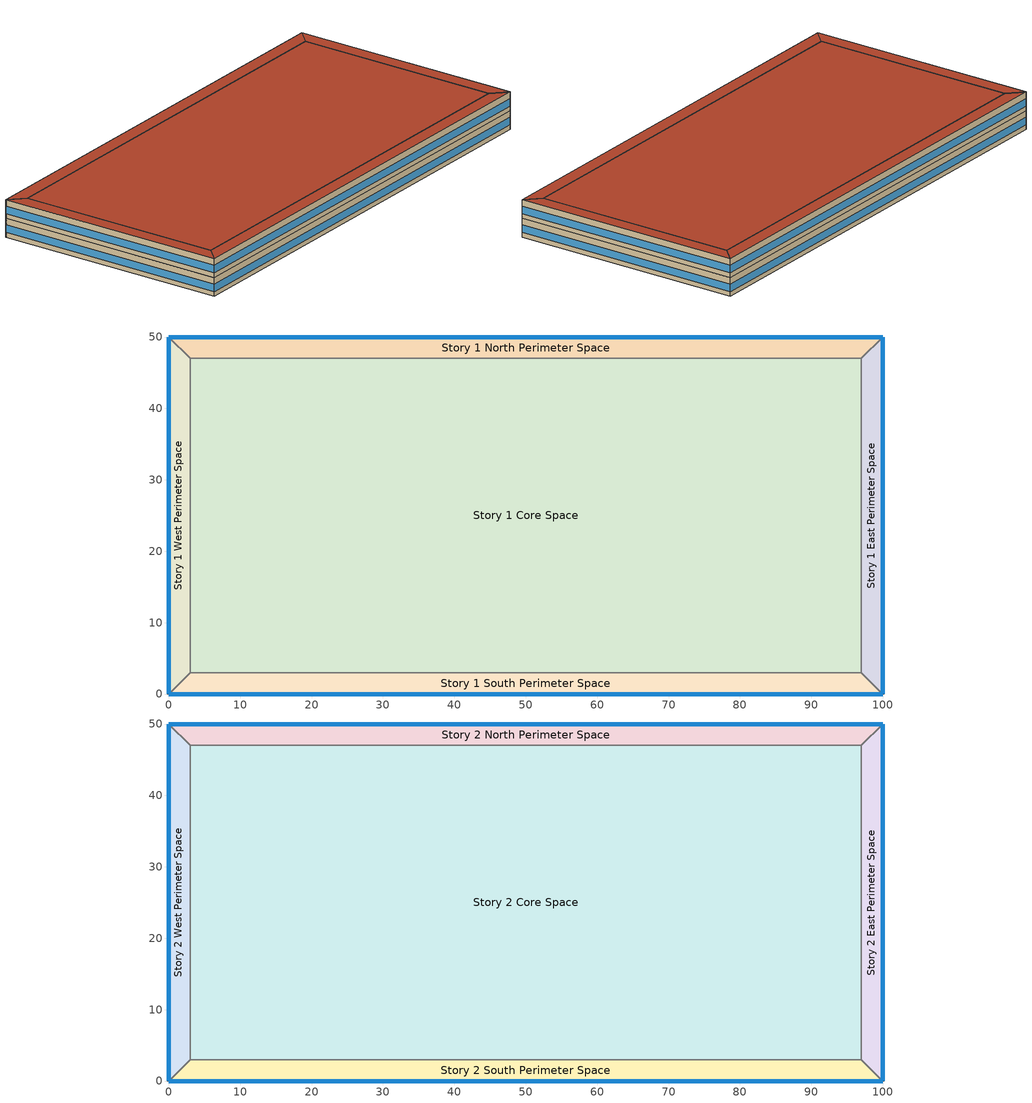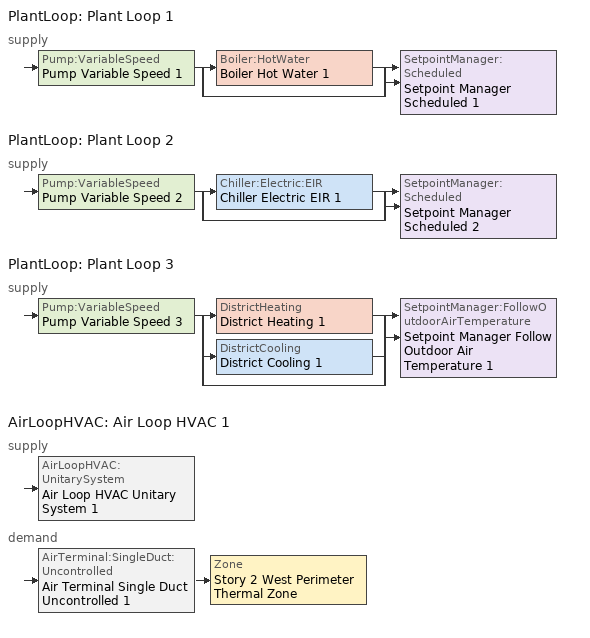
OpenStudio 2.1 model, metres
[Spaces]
Story 1 West Perimeter Space
 floor ground: 0,0 0,50 3,47 3,3 z0
 wall outside: 0,50 0,0 z0:4
 wall to Story 1 North Perimeter Space: 3,47 0,50 z0:4
 wall to Story 1 Core Space: 3,3 3,47 z0:4
 wall to Story 1 South Perimeter Space: 0,0 3,3 z0:4
 window: 0,49.97 0,0.03 z1:2.6
Story 1 North Perimeter Space
 floor ground: 0,50 100,50 97,47 3,47 z0
 wall outside: 100,50 0,50 z0:4
 wall to Story 1 East Perimeter Space: 97,47 100,50 z0:4
 wall to Story 1 Core Space: 3,47 97,47 z0:4
 window: 99.97,50 0.03,50 z1:2.6
Story 1 East Perimeter Space
 floor ground: 100,50 100,0 97,3 97,47 z0
 wall outside: 100,0 100,50 z0:4
 wall to Story 1 South Perimeter Space: 97,3 100,0 z0:4
 wall to Story 1 Core Space: 97,47 97,3 z0:4
 window: 100,0.03 100,49.97 z1:2.6
Story 1 South Perimeter Space
 floor ground: 100,0 0,0 3,3 97,3 z0
 wall outside: 0,0 100,0 z0:4
 wall to Story 1 Core Space: 97,3 3,3 z0:4
 window: 0.03,0 99.97,0 z1:2.6
Story 1 Core Space
 floor ground: 3,3 3,47 97,47 97,3 z0
Story 2 West Perimeter Space
 floor to Story 1 West Perimeter Space: 0,0 0,50 3,47 3,3 z4
 wall outside: 0,50 0,0 z4:8
 wall to Story 2 North Perimeter Space: 3,47 0,50 z4:8
 wall to Story 2 Core Space: 3,3 3,47 z4:8
 wall to Story 2 South Perimeter Space: 0,0 3,3 z4:8
 window: 0,49.97 0,0.03 z5:6.6
 roof outside: 3,3 3,47 0,50 0,0 z8
Story 2 North Perimeter Space
 floor to Story 1 North Perimeter Space: 0,50 100,50 97,47 3,47 z4
 wall outside: 100,50 0,50 z4:8
 wall to Story 2 East Perimeter Space: 97,47 100,50 z4:8
 wall to Story 2 Core Space: 3,47 97,47 z4:8
 window: 99.97,50 0.03,50 z5:6.6
 roof outside: 3,47 97,47 100,50 0,50 z8
Story 2 East Perimeter Space
 floor to Story 1 East Perimeter Space: 100,50 100,0 97,3 97,47 z4
 wall outside: 100,0 100,50 z4:8
 wall to Story 2 South Perimeter Space: 97,3 100,0 z4:8
 wall to Story 2 Core Space: 97,47 97,3 z4:8
 window: 100,0.03 100,49.97 z5:6.6
 roof outside: 97,47 97,3 100,0 100,50 z8
Story 2 South Perimeter Space
 floor to Story 1 South Perimeter Space: 100,0 0,0 3,3 97,3 z4
 wall outside: 0,0 100,0 z4:8
 wall to Story 2 Core Space: 97,3 3,3 z4:8
 window: 0.03,0 99.97,0 z5:6.6
 roof outside: 97,3 3,3 0,0 100,0 z8
Story 2 Core Space
 floor to Story 1 Core Space: 3,3 3,47 97,47 97,3 z4
 roof outside: 97,3 97,47 3,47 3,3 z8
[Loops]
PlantLoop 'Plant Loop 1'
 supply: Pump:VariableSpeed 'Pump Variable Speed 1' > split
  | Boiler:HotWater 'Boiler Hot Water 1'
  | bypass
  join > SetpointManager:Scheduled 'Setpoint Manager Scheduled 1'
PlantLoop 'Plant Loop 2'
 supply: Pump:VariableSpeed 'Pump Variable Speed 2' > split
  | Chiller:Electric:EIR 'Chiller Electric EIR 1'
  | bypass
  join > SetpointManager:Scheduled 'Setpoint Manager Scheduled 2'
PlantLoop 'Plant Loop 3'
 supply: Pump:VariableSpeed 'Pump Variable Speed 3' > split
  | DistrictHeating 'District Heating 1'
  | DistrictCooling 'District Cooling 1'
  | bypass
  join > SetpointManager:FollowOutdoorAirTemperature 'Setpoint Manager Follow Outdoor Air Temperature 1'
AirLoopHVAC 'Air Loop HVAC 1'
 supply: AirLoopHVAC:UnitarySystem 'Air Loop HVAC Unitary System 1'
 demand: AirTerminal:SingleDuct:Uncontrolled 'Air Terminal Single Duct Uncontrolled 1' > Zone 'Story 2 West Perimeter Thermal Zone'
[Building]
Building 1: Space Type=Baseline Model Space Type; Default Construction Set=ASHRAE_189.1-2009_ClimateZone 4-5 (mdoff)_ConstSet
[SizingPeriod:DesignDay] Barometric Pressure {Pa}=98934; Sky Clearness=0; Rain Indicator=0; Snow Indicator=0; Day of Month=21; Daylight Saving Time Indicator=0; Dry-Bulb Temperature Range Modifier Type=DefaultMultipliers
Name | Maximum Dry-Bulb Temperature {C} | Daily Dry-Bulb Temperature Range {deltaC} | Humidity Indicating Conditions at Maximum Dry-Bulb | Wind Speed {m/s} | Wind Direction {deg} | Month | Day Type | Humidity Indicating Type | Solar Model Indicator | ASHRAE Taub | ASHRAE Taud
Chicago Ohare Intl Ap Ann Clg .4% Condns DP=>MDB | 28.9 | 10.5 | 23.8 | 5.2 | 230 | 7 | SummerDesignDay | Dewpoint | ASHRAETau | 0.455 | 2.05
Chicago Ohare Intl Ap Ann Htg 99.6% Condns DB | -20 | 0 | -20 | 4.9 | 270 | 1 | WinterDesignDay | Wetbulb | ASHRAEClearSky
Chicago Ohare Intl Ap Ann Htg Wind 99.6% Condns WS=>MCDB | -3.5 | 0 | -3.5 | 12.4 | 270 | 1 | WinterDesignDay | Wetbulb | ASHRAEClearSky
Chicago Ohare Intl Ap Ann Hum_n 99.6% Condns DP=>MCDB | -19.2 | 0 | -25.7 | 4.9 | 270 | 1 | WinterDesignDay | Dewpoint | ASHRAEClearSky
Chicago Ohare Intl Ap Ann Clg .4% Condns Enth=>MDB | 31.4 | 10.5 | 79200 | 5.2 | 230 | 7 | SummerDesignDay | Enthalpy | ASHRAETau | 0.455 | 2.05
Chicago Ohare Intl Ap Ann Clg .4% Condns WB=>MDB | 31.2 | 10.5 | 25.5 | 5.2 | 230 | 7 | SummerDesignDay | Wetbulb | ASHRAETau | 0.455 | 2.05
Chicago Ohare Intl Ap Ann Clg .4% Condns DB=>MWB | 33.3 | 10.5 | 23.7 | 5.2 | 230 | 7 | SummerDesignDay | Wetbulb | ASHRAETau | 0.455 | 2.05
[DefaultConstructionSet]
ASHRAE_189.1-2009_ClimateZone 4-5 (mdoff)_ConstSet: Default Exterior Surface Constructions=ASHRAE_189.1-2009_ClimateZone 4-5 (mdoff)_Exterior_DefSurfCons; Default Interior Surface Constructions=000_Interior_DefSurfCons; Default Ground Contact Surface Constructions=000_Ground_DefSurfCons; Default Exterior SubSurface Constructions=ASHRAE_189.1-2009_ClimateZone 4-5 (mdoff)_Exterior_DefSubCons; Default Interior SubSurface Constructions=000_Interior_DefSubCons; Interior Partition Construction=000_Interior Partition
[DefaultSurfaceConstructions]
Name | Floor Construction | Wall Construction | Roof Ceiling Construction
ASHRAE_189.1-2009_ClimateZone 4-5 (mdoff)_Exterior_DefSurfCons | 000_ExtSlabCarpet_4in_ClimateZone 1-8 | ASHRAE_189.1-2009_ExtWall_SteelFrame_ClimateZone 4-8 | ASHRAE_189.1-2009_ExtRoof_IEAD_ClimateZone 2-5
000_Interior_DefSurfCons | 000_Interior Floor | 000_Interior Wall | 000_Interior Ceiling
000_Ground_DefSurfCons | 000_ExtSlabCarpet_4in_ClimateZone 1-8 | 000_ExtSlabCarpet_4in_ClimateZone 1-8 | 000_ExtSlabCarpet_4in_ClimateZone 1-8
[DefaultSubSurfaceConstructions] Glass Door Construction=000_Exterior Window; Skylight Construction=000_Exterior Window; Tubular Daylight Dome Construction=000_Interior Window; Tubular Daylight Diffuser Construction=000_Interior Window
Name | Fixed Window Construction | Operable Window Construction | Door Construction
ASHRAE_189.1-2009_ClimateZone 4-5 (mdoff)_Exterior_DefSubCons | ASHRAE_189.1-2009_ExtWindow_ClimateZone 4-5 | ASHRAE_189.1-2009_ExtWindow_ClimateZone 4-5 | 000_Exterior Door
000_Interior_DefSubCons | 000_Interior Window | 000_Interior Window | 000_Interior Door
[Construction]
000_Interior Partition; 000_Interior Door: 000_G05 25mm wood
000_ExtSlabCarpet_4in_ClimateZone 1-8: MAT-CC05 4 HW CONCRETE, CP02 CARPET PAD
ASHRAE_189.1-2009_ExtWall_SteelFrame_ClimateZone 4-8: MAT-SHEATH, Wall Insulation [39], 1/2IN Gypsum
ASHRAE_189.1-2009_ExtRoof_IEAD_ClimateZone 2-5: Roof Membrane, Roof Insulation [21], Metal Decking
000_Interior Floor: 000_F16 Acoustic tile, 000_F05 Ceiling air space resistance, 000_M11 100mm lightweight concrete
000_Interior Wall: 000_G01a 19mm gypsum board, 000_F04 Wall air space resistance, 000_G01a 19mm gypsum board
000_Interior Ceiling: 000_M11 100mm lightweight concrete, 000_F05 Ceiling air space resistance, 000_F16 Acoustic tile
ASHRAE_189.1-2009_ExtWindow_ClimateZone 4-5: Theoretical Glass [207]
000_Exterior Door: 000_F08 Metal surface, 000_I01 25mm insulation board
000_Exterior Window: 000_Clear 3mm, 000_Air 13mm, 000_Clear 3mm
000_Interior Window: 000_Clear 3mm
[Material]
Name | Roughness | Thickness | Conductivity | Density | Specific Heat | Thermal Absorptance | Solar Absorptance | Visible Absorptance
000_G05 25mm wood | MediumSmooth | 0.0254 | 0.15 | 608 | 1630
MAT-CC05 4 HW CONCRETE | Rough | 0.1016 | 1.311 | 2240 | 836.8 | 0.9 | 0.7 | 0.7
Wall Insulation [39] | MediumRough | 0.1184 | 0.045 | 265 | 836.8 | 0.9 | 0.7 | 0.7
1/2IN Gypsum | Smooth | 0.0127 | 0.16 | 784.9 | 830 | 0.9 | 0.92 | 0.92
Roof Membrane | VeryRough | 0.0095 | 0.16 | 1121.29 | 1460 | 0.9 | 0.7 | 0.7
Roof Insulation [21] | MediumRough | 0.2105 | 0.049 | 265 | 836.8 | 0.9 | 0.7 | 0.7
Metal Decking | MediumSmooth | 0.0015 | 45.006 | 7680 | 418.4 | 0.9 | 0.7 | 0.3
000_F16 Acoustic tile | MediumSmooth | 0.0191 | 0.06 | 368 | 590
000_M11 100mm lightweight concrete | MediumRough | 0.1016 | 0.53 | 1280 | 840
000_G01a 19mm gypsum board | MediumSmooth | 0.019 | 0.16 | 800 | 1090
000_F08 Metal surface | Smooth | 0.0008 | 45.28 | 7824 | 500
000_I01 25mm insulation board | MediumRough | 0.0254 | 0.03 | 43 | 1210
[Material:NoMass] Thermal Absorptance=0.9; Solar Absorptance=0.7
Name | Roughness | Thermal Resistance | Visible Absorptance
CP02 CARPET PAD | VeryRough | 0.2165 | 0.8
MAT-SHEATH | Rough | 0.3626 | 0.7
[Material:AirGap]
Name | Thermal Resistance
000_F05 Ceiling air space resistance | 0.18
000_F04 Wall air space resistance | 0.15
[WindowMaterial:Glazing] Optical Data Type=SpectralAverage; Thickness=0.003; Infrared Transmittance at Normal Incidence=0
Name | Solar Transmittance at Normal Incidence | Front Side Solar Reflectance at Normal Incidence | Back Side Solar Reflectance at Normal Incidence | Visible Transmittance at Normal Incidence | Front Side Visible Reflectance at Normal Incidence | Back Side Visible Reflectance at Normal Incidence | Front Side Infrared Hemispherical Emissivity | Back Side Infrared Hemispherical Emissivity | Conductivity | Dirt Correction Factor for Solar and Visible Transmittance | Solar Diffusing
Theoretical Glass [207] | 0.3311 | 0.6189 | 0.6189 | 0.44 | 0.51 | 0.51 | 0.9 | 0.9 | 0.0133 | 1 | No
000_Clear 3mm | 0.837 | 0.075 | 0.075 | 0.898 | 0.081 | 0.081 | 0.84 | 0.84 | 0.9
[WindowMaterial:Gas]
000_Air 13mm: Gas Type=Air; Thickness=0.0127
[BuildingStory] Nominal Floor to Floor Height {m}=4
Name | Nominal Z Coordinate {m}
Story 1 | 0
Story 2 | 4
[Space]
Name | Building Story | Thermal Zone
Story 1 West Perimeter Space | Story 1 | Story 1 West Perimeter Thermal Zone
Story 1 North Perimeter Space | Story 1 | Story 1 North Perimeter Thermal Zone
Story 1 East Perimeter Space | Story 1 | Story 1 East Perimeter Thermal Zone
Story 1 South Perimeter Space | Story 1 | Story 1 South Perimeter Thermal Zone
Story 1 Core Space | Story 1 | Story 1 Core Thermal Zone
Story 2 West Perimeter Space | Story 2 | Story 2 West Perimeter Thermal Zone
Story 2 North Perimeter Space | Story 2 | Story 2 North Perimeter Thermal Zone
Story 2 East Perimeter Space | Story 2 | Story 2 East Perimeter Thermal Zone
Story 2 South Perimeter Space | Story 2 | Story 2 South Perimeter Thermal Zone
Story 2 Core Space | Story 2 | Story 2 Core Thermal Zone
[ThermalZone] Use Ideal Air Loads=No
Name | Thermostat
Story 1 Core Thermal Zone | Thermostat Setpoint Dual Setpoint 1
Story 2 North Perimeter Thermal Zone | Thermostat Setpoint Dual Setpoint 4
Story 2 Core Thermal Zone | Thermostat Setpoint Dual Setpoint 2
Story 1 West Perimeter Thermal Zone | Thermostat Setpoint Dual Setpoint 6
Story 1 North Perimeter Thermal Zone | Thermostat Setpoint Dual Setpoint 9
Story 1 South Perimeter Thermal Zone | Thermostat Setpoint Dual Setpoint 7
Story 2 West Perimeter Thermal Zone | Thermostat Setpoint Dual Setpoint 5
Story 1 East Perimeter Thermal Zone | Thermostat Setpoint Dual Setpoint 10
Story 2 East Perimeter Thermal Zone | Thermostat Setpoint Dual Setpoint 3
Story 2 South Perimeter Thermal Zone | Thermostat Setpoint Dual Setpoint 8
[Sizing:Zone] Zone Cooling Design Supply Air Temperature Input Method=SupplyAirTemperature; Zone Cooling Design Supply Air Temperature {C}=14; Zone Cooling Design Supply Air Temperature Difference {deltaC}=11.11; Zone Heating Design Supply Air Temperature Input Method=SupplyAirTemperature; Zone Heating Design Supply Air Temperature {C}=40; Zone Heating Design Supply Air Temperature Difference {deltaC}=11.11; Zone Cooling Design Supply Air Humidity Ratio {kg-H2O/kg-air}=0.0085; Zone Heating Design Supply Air Humidity Ratio {kg-H2O/kg-air}=0.008; Cooling Design Air Flow Method=DesignDay; Heating Design Air Flow Method=DesignDay; Account for Dedicated Outdoor Air System=No; Dedicated Outdoor Air System Control Strategy=NeutralSupplyAir; Dedicated Outdoor Air Low Setpoint Temperature for Design {C}=autosize; Dedicated Outdoor Air High Setpoint Temperature for Design {C}=autosize
Story 1 Core Thermal Zone; Story 2 North Perimeter Thermal Zone; Story 2 Core Thermal Zone; Story 1 West Perimeter Thermal Zone; Story 1 North Perimeter Thermal Zone; Story 1 South Perimeter Thermal Zone; Story 2 West Perimeter Thermal Zone; Story 1 East Perimeter Thermal Zone; Story 2 East Perimeter Thermal Zone; Story 2 South Perimeter Thermal Zone
[Zone equipment]
Story 2 West Perimeter Thermal Zone: Air Terminal Single Duct Uncontrolled 1
[PlantLoop] Fluid Type=Water; Glycol Concentration=0; Plant Loop Volume {m3}=Autocalculate; Load Distribution Scheme=Optimal
Plant Loop 1; Plant Loop 2; Plant Loop 3
[Sizing:Plant] Sizing Option=NonCoincident; Zone Timesteps in Averaging Window=1; Coincident Sizing Factor Mode=None
Name | Loop Type | Design Loop Exit Temperature {C} | Loop Design Temperature Difference {deltaC}
Plant Loop 1 | Heating | 82 | 11
Plant Loop 2 | Cooling | 7.22 | 6.67
Plant Loop 3 | Condenser | 29.4 | 5.6
[Pump:VariableSpeed] Pump Control Type=Intermittent
Pump Variable Speed 1; Pump Variable Speed 2; Pump Variable Speed 3
[Boiler:HotWater]
Boiler Hot Water 1: Water Outlet Upper Temperature Limit {C}=99; Boiler Flow Mode=ConstantFlow; Parasitic Electric Load {W}=0; Sizing Factor=1
[SetpointManager:Scheduled] Control Variable=Temperature
Name | Schedule
Setpoint Manager Scheduled 1 | Schedule Ruleset 1
Setpoint Manager Scheduled 2 | Schedule Ruleset 2
[Chiller:Electric:EIR]
Chiller Electric EIR 1: Reference Capacity {W}=Autosize; Reference COP {W/W}=5.5; Cooling Capacity Function of Temperature Curve=Curve Biquadratic 1; Electric Input to Cooling Output Ratio Function of Temperature Curve=Curve Biquadratic 2; Electric Input to Cooling Output Ratio Function of Part Load Ratio Curve=Curve Quadratic 1; Design Heat Recovery Water Flow Rate {m3/s}=0; Sizing Factor=1; Basin Heater Capacity {W/K}=0; Basin Heater Setpoint Temperature {C}=10
[DistrictHeating]
District Heating 1: Nominal Capacity {W}=autosize
[DistrictCooling]
District Cooling 1: Nominal Capacity {W}=autosize
[SetpointManager:FollowOutdoorAirTemperature]
Setpoint Manager Follow Outdoor Air Temperature 1: Control Variable=Temperature; Reference Temperature Type=OutdoorAirWetBulb; Offset Temperature Difference {deltaC}=1.5; Maximum Setpoint Temperature {C}=80; Minimum Setpoint Temperature {C}=6
[AirLoopHVAC]
Air Loop HVAC 1: Availability Schedule=Always On Discrete; Design Supply Air Flow Rate {m3/s}=AutoSize
[Sizing:System]
Air Loop HVAC 1: Type of Load to Size On=Sensible; Design Outdoor Air Flow Rate {m3/s}=Autosize; Minimum System Air Flow Ratio=0.3; Preheat Design Temperature {C}=7; Preheat Design Humidity Ratio {kg-H2O/kg-Air}=0.008; Precool Design Temperature {C}=12.8; Precool Design Humidity Ratio {kg-H2O/kg-Air}=0.008; Central Cooling Design Supply Air Temperature {C}=12.8; Central Heating Design Supply Air Temperature {C}=16.7; Sizing Option=NonCoincident; 100% Outdoor Air in Cooling=Yes; 100% Outdoor Air in Heating=Yes; Central Cooling Design Supply Air Humidity Ratio {kg-H2O/kg-Air}=0.0085; Central Heating Design Supply Air Humidity Ratio {kg-H2O/kg-Air}=0.008; Cooling Design Air Flow Method=DesignDay; Cooling Design Air Flow Rate {m3/s}=0; Heating Design Air Flow Method=DesignDay; Heating Design Air Flow Rate {m3/s}=0; System Outdoor Air Method=ZoneSum; Zone Maximum Outdoor Air Fraction=1; Cooling Supply Air Flow Rate Per Floor Area {m3/s-m2}=0.00996765; Cooling Fraction of Autosized Cooling Supply Air Flow Rate=1; Cooling Supply Air Flow Rate Per Unit Cooling Capacity {m3/s-W}=3.94755e-05; Heating Supply Air Flow Rate Per Floor Area {m3/s-m2}=0.00996765; Heating Fraction of Autosized Heating Supply Air Flow Rate=1; Heating Fraction of Autosized Cooling Supply Air Flow Rate=1; Heating Supply Air Flow Rate Per Unit Heating Capacity {m3/s-W}=3.15882e-05; Cooling Design Capacity Method=CoolingDesignCapacity; Cooling Design Capacity {W}=autosize; Cooling Design Capacity Per Floor Area {W/m2}=234.7; Fraction of Autosized Cooling Design Capacity=1; Heating Design Capacity Method=HeatingDesignCapacity; Heating Design Capacity {W}=autosize; Heating Design Capacity Per Floor Area {W/m2}=157; Fraction of Autosized Heating Design Capacity=1; Central Cooling Capacity Control Method=OnOff
[AirLoopHVAC:UnitarySystem]
Air Loop HVAC Unitary System 1: Control Type=Load; Controlling Zone or Thermostat Location=Story 2 West Perimeter Thermal Zone; Dehumidification Control Type=None; Supply Fan=Fan Constant Volume 1; Fan Placement=BlowThrough; Supply Air Fan Operating Mode Schedule=Always On Discrete; Heating Coil=Coil Heating DX Multi Speed 1; DX Heating Coil Sizing Ratio=1; Cooling Coil=Coil Cooling DX Multi Speed 1; Use DOAS DX Cooling Coil=No; DOAS DX Cooling Coil Leaving Minimum Air Temperature {C}=2; Latent Load Control=SensibleOnlyLoadControl; Supply Air Flow Rate During Cooling Operation {m3/s}=autosize; Supply Air Flow Rate During Heating Operation {m3/s}=autosize; Supply Air Flow Rate When No Cooling or Heating is Required {m3/s}=autosize; Maximum Supply Air Temperature {C}=80; Maximum Outdoor Dry-Bulb Temperature for Supplemental Heater Operation {C}=21; Maximum Cycling Rate {cycles/hr}=2.5; Heat Pump Time Constant {s}=60; Fraction of On-Cycle Power Use=0.01; Heat Pump Fan Delay Time {s}=60; Ancilliary On-Cycle Electric Power {W}=0; Ancilliary Off-Cycle Electric Power {W}=0; Design Specification Multispeed Object=Unitary System Performance Multispeed 1
[Fan:ConstantVolume]
Fan Constant Volume 1: Availability Schedule=Always On Discrete; Maximum Flow Rate {m3/s}=AutoSize
[Coil:Cooling:DX:MultiSpeed]
Coil Cooling DX Multi Speed 1: Condenser Type=AirCooled; Apply Part Load Fraction to Speeds Greater than 1=No; Crankcase Heater Capacity {W}=0; Maximum Outdoor Dry-Bulb Temperature for Crankcase Heater Operation {C}=10; Basin Heater Capacity {W/K}=0; Basin Heater Setpoint Temperature {C}=2; Fuel Type=NaturalGas; Stage 1=Coil Cooling DX Multi Speed Stage Data 1; Stage 2=Coil Cooling DX Multi Speed Stage Data 2
[Coil:Cooling:DX:MultiSpeed:StageData] Gross Rated Total Cooling Capacity {W}=autosize; Gross Rated Sensible Heat Ratio=autosize; Gross Rated Cooling COP {W/W}=3; Rated Air Flow Rate {m3/s}=autosize; Rated Evaporator Fan Power Per Volume Flow Rate {W/(m3/s)}=773.3; Nominal Time for Condensate Removal to Begin {s}=0; Ratio of Initial Moisture Evaporation Rate and Steady State Latent Capacity=0; Maximum Cycling Rate {cycles/hr}=0; Latent Capacity Time Constant {s}=0; Rated Waste Heat Fraction of Power Input=0.5; Evaporative Condenser Effectiveness=0.9; Evaporative Condenser Air Flow Rate {m3/s}=autosize; Rated Evaporative Condenser Pump Power Consumption {W}=autosize
Name | Total Cooling Capacity Function of Temperature Curve | Total Cooling Capacity Function of Flow Fraction Curve | Energy Input Ratio Function of Temperature Curve | Energy Input Ratio Function of Flow Fraction Curve | Part Load Fraction Correlation Curve | Waste Heat Function of Temperature Curve
Coil Cooling DX Multi Speed Stage Data 1 | Curve Biquadratic 9 | Curve Quadratic 10 | Curve Biquadratic 10 | Curve Quadratic 11 | Curve Quadratic 12 | Curve Biquadratic 11
Coil Cooling DX Multi Speed Stage Data 2 | Curve Biquadratic 12 | Curve Quadratic 13 | Curve Biquadratic 13 | Curve Quadratic 14 | Curve Quadratic 15 | Curve Biquadratic 14
[Coil:Heating:DX:MultiSpeed]
Coil Heating DX Multi Speed 1: Availability Schedule=Always On Discrete; Minimum Outdoor Dry-Bulb Temperature for Compressor Operation {C}=-8; Crankcase Heater Capacity {W}=0; Maximum Outdoor Dry-Bulb Temperature for Crankcase Heater Operation {C}=10; Maximum Outdoor Dry-Bulb Temperature for Defrost Operation {C}=5; Defrost Strategy=Resistive; Defrost Control=OnDemand; Defrost Time Period Fraction=0.058333; Resistive Defrost Heater Capacity {W}=autosize; Apply Part Load Fraction to Speeds Greater than 1=No; Fuel Type=NaturalGas; Region number for Calculating HSPF=4
[Coil:Heating:DX:MultiSpeed:StageData] Gross Rated Heating Capacity {W}=autosize; Gross Rated Heating COP {W/W}=2.75; Rated Air Flow Rate {m3/s}=autosize; Rated Supply Air Fan Power Per Volume Flow Rate {W/(m3/s)}=773.3; Rated Waste Heat Fraction of Power Input=0.2
Name | Heating Capacity Function of Temperature Curve | Heating Capacity Function of Flow Fraction Curve | Energy Input Ratio Function of Temperature Curve | Energy Input Ratio Function of Flow Fraction Curve | Part Load Fraction Correlation Curve | Waste Heat Function of Temperature Curve
 | Curve Biquadratic 15 | Curve Quadratic 16 | Curve Biquadratic 16 | Curve Quadratic 17 | Curve Quadratic 18 | Curve Biquadratic 17
 | Curve Biquadratic 18 | Curve Quadratic 19 | Curve Biquadratic 19 | Curve Quadratic 20 | Curve Quadratic 21 | Curve Biquadratic 20
[UnitarySystemPerformance:Multispeed]
Unitary System Performance Multispeed 1: Single Mode Operation=Yes; Heating Speed Supply Air Flow Ratio 1=autosize; Cooling Speed Supply Air Flow Ratio 1=autosize; Heating Speed Supply Air Flow Ratio 2=1; Cooling Speed Supply Air Flow Ratio 2=1
[AirTerminal:SingleDuct:Uncontrolled]
Air Terminal Single Duct Uncontrolled 1: Availability Schedule=Always On Discrete; Maximum Air Flow Rate {m3/s}=AutoSize
[ThermostatSetpoint:DualSetpoint] Heating Setpoint Temperature Schedule=Heating Sch; Cooling Setpoint Temperature Schedule=Cooling Sch
Thermostat Setpoint Dual Setpoint 1; Thermostat Setpoint Dual Setpoint 2; Thermostat Setpoint Dual Setpoint 3; Thermostat Setpoint Dual Setpoint 4; Thermostat Setpoint Dual Setpoint 5; Thermostat Setpoint Dual Setpoint 6; Thermostat Setpoint Dual Setpoint 7; Thermostat Setpoint Dual Setpoint 8; Thermostat Setpoint Dual Setpoint 9; Thermostat Setpoint Dual Setpoint 10
[SpaceType]
Baseline Model Space Type: Default Schedule Set=Baseline Model Schedule Set; Design Specification Outdoor Air Object=Baseline Model OA
[DefaultScheduleSet]
Baseline Model Schedule Set: Number of People Schedule=Baseline Model People Lights and Equipment Schedule; People Activity Level Schedule=Baseline Model People Activity Schedule; Lighting Schedule=Baseline Model People Lights and Equipment Schedule; Electric Equipment Schedule=Baseline Model People Lights and Equipment Schedule; Infiltration Schedule=Baseline Model Infiltration Schedule
[DesignSpecification:OutdoorAir]
Baseline Model OA: Outdoor Air Method=Sum; Outdoor Air Flow per Person {m3/s-person}=0.00943895
[SpaceInfiltration:DesignFlowRate]
Baseline Model Infiltration: Space or SpaceType=Baseline Model Space Type; Design Flow Rate Calculation Method=Flow/ExteriorArea; Flow per Exterior Surface Area {m3/s-m2}=0.0003048
[People:Definition]
Baseline Model People Definition: Number of People Calculation Method=People/Area; People per Space Floor Area {person/m2}=0.0538196; Fraction Radiant=0.3
[People]
Baseline Model People: People Definition=Baseline Model People Definition; Space or SpaceType=Baseline Model Space Type
[Lights:Definition]
Baseline Model Lights Definition: Design Level Calculation Method=Watts/Area; Watts per Space Floor Area {W/m2}=10.7639
[Lights]
Baseline Model Lights: Lights Definition=Baseline Model Lights Definition; Space or SpaceType=Baseline Model Space Type
[ElectricEquipment:Definition]
Baseline Model Electric Equipment Definition: Design Level Calculation Method=Watts/Area; Watts per Space Floor Area {W/m2}=10.7639
[ElectricEquipment]
Baseline Model Electric Equipment: Electric Equipment Definition=Baseline Model Electric Equipment Definition; Space or SpaceType=Baseline Model Space Type
[Schedule:Constant]
Always On Discrete: Value=1
[Schedule:Ruleset]
Name | Default Day Schedule | Summer Design Day Schedule | Winter Design Day Schedule
Schedule Ruleset 1 | Schedule Day 1
Schedule Ruleset 2 | Schedule Day 2
Cooling Sch | Cooling Sch Default
Heating Sch | Heating Sch Default
Baseline Model Infiltration Schedule | Baseline Model Infiltration Schedule Schedule All Days | Baseline Model Infiltration Schedule Summer Design Day | Baseline Model Infiltration Schedule Winter Design Day
Baseline Model People Lights and Equipment Schedule | Baseline Model People Lights and Equipment Schedule Schedule Week Day | Baseline Model People Lights and Equipment Schedule Summer Design Day | Baseline Model People Lights and Equipment Schedule Winter Design Day
Baseline Model People Activity Schedule | Baseline Model People Activity Schedule Default
[Schedule:Day]
Schedule Day 1: 24, 0, 67
Schedule Day 2: 24, 0, 6.7
Cooling Sch Default: 24, 0, 28
Heating Sch Default: 24, 0, 24
Baseline Model Infiltration Schedule Schedule All Days: 6, 0, 1, 22, 0, 0.25, 24, 0, 1
Baseline Model Infiltration Schedule Winter Design Day; Baseline Model Infiltration Schedule Summer Design Day; Baseline Model People Lights and Equipment Schedule Summer Design Day: 24, 0, 1
Baseline Model People Lights and Equipment Schedule Schedule Week Day: 6, 0, 0, 7, 0, 0.1, 8, 0, 0.2, 12, 0, 0.95, 13, 0, 0.5, 17, 0, 0.95, 18, 0, 0.7, 20, 0, 0.4, 22, 0, 0.1, 24, 0, 0.05
Baseline Model People Lights and Equipment Schedule Winter Design Day; Baseline Model People Lights and Equipment Schedule Schedule Sunday: 24, 0, 0
Baseline Model People Lights and Equipment Schedule Saturday: 6, 0, 0, 8, 0, 0.1, 14, 0, 0.5, 17, 0, 0.1, 24, 0, 0
Baseline Model People Activity Schedule Default: 24, 0, 120
[Curve:Biquadratic]
Name | Coefficient1 Constant | Coefficient2 x | Coefficient3 x**2 | Coefficient4 y | Coefficient5 y**2 | Coefficient6 x*y | Minimum Value of x | Maximum Value of x | Minimum Value of y | Maximum Value of y
Curve Biquadratic 1 | 1.02152 | 0.0370359 | 0.000233248 | -0.00389405 | -6.52536e-05 | -0.000268045 | 5 | 10 | 24 | 35
Curve Biquadratic 2 | 0.701769 | -0.00452016 | 0.00053311 | -0.00549821 | 0.000544579 | -0.000729032 | 5 | 10 | 24 | 35
Curve Biquadratic 9; Curve Biquadratic 12 | 0.766956 | 0.0107756 | -4.14703e-05 | 0.00134961 | -0.000261144 | 0.000457488 | 17 | 22 | 13 | 46
Curve Biquadratic 10; Curve Biquadratic 13 | 0.297145 | 0.0430933 | -0.000748766 | 0.00597727 | 0.000482112 | -0.000956448 | 17 | 22 | 13 | 46
Curve Biquadratic 11; Curve Biquadratic 14 | 1 | 0 | 0 | 0 | 0 | 0 | 0 | 0 | 0 | 0
Curve Biquadratic 15; Curve Biquadratic 18 | 0.760523 | 0.0075317 | -0.000288398 | 0.021653 | 3.29133e-05 | 0.00014862 | 18.33333 | 23.88889 | -13.8889 | 19.44444
Curve Biquadratic 16; Curve Biquadratic 19 | 0.750128 | 0.00229894 | 0.000953927 | -0.00832704 | 0.00101606 | -0.00143385 | 18.33333 | 23.88889 | -13.8889 | 19.44444
Curve Biquadratic 17; Curve Biquadratic 20 | 1 | 0 | 0 | 0 | 0 | 0 | 0 | 50 | 0 | 50
[Curve:Quadratic]
Name | Coefficient1 Constant | Coefficient2 x | Coefficient3 x**2 | Minimum Value of x | Maximum Value of x
Curve Quadratic 1 | 0.0636912 | 0.584888 | 0.352803 | 0 | 1
Curve Quadratic 10; Curve Quadratic 13 | 0.8 | 0.2 | 0 | 0.5 | 1.5
Curve Quadratic 11; Curve Quadratic 14 | 1.156 | -0.1816 | 0.0256 | 0.5 | 1.5
Curve Quadratic 12; Curve Quadratic 15 | 0.75 | 0.25 | 0 | 0 | 1
Curve Quadratic 16; Curve Quadratic 19 | 0.752131 | 0.437553 | -0.189683 | 0.7 | 1.1
Curve Quadratic 17; Curve Quadratic 20 | 1.85391 | -1.4112 | 0.557294 | 0.7 | 1.1
Curve Quadratic 18; Curve Quadratic 21 | 0.85 | 0.15 | 0 | 0 | 1
[Schedule:Rule] Schedule Ruleset=Baseline Model People Lights and Equipment Schedule
Name | Rule Order | Day Schedule | Apply Saturday | Apply Sunday
Baseline Model People Lights and Equipment Schedule Saturday Rule | 1 | Baseline Model People Lights and Equipment Schedule Saturday | Yes
Baseline Model People Lights and Equipment Schedule Sunday Rule | 0 | Baseline Model People Lights and Equipment Schedule Schedule Sunday |  | Yes
